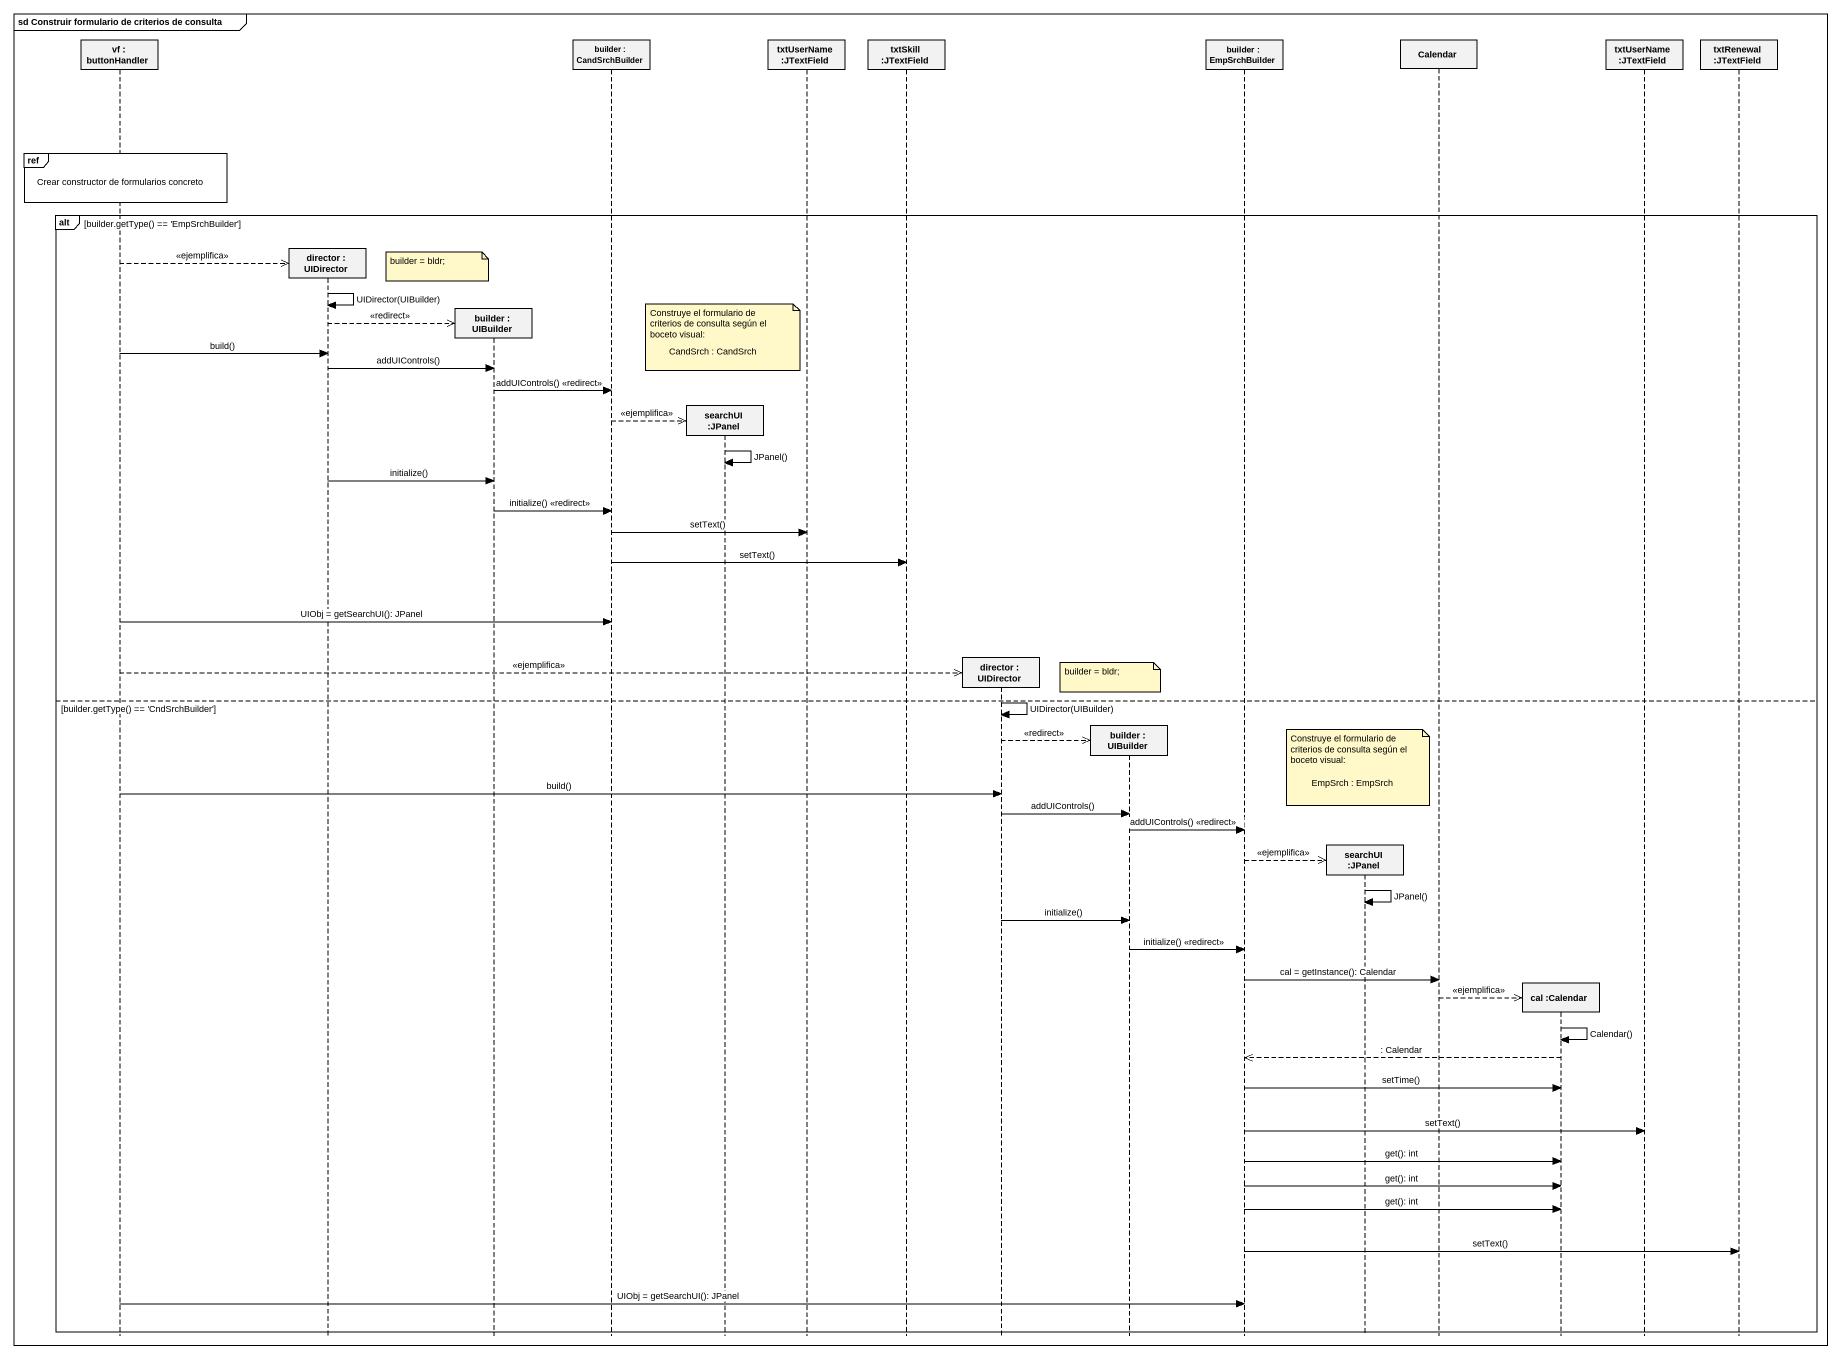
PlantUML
@startuml
mainframe sd Construir formulario de criterios de consulta
hide footbox
participant "vf : buttonHandler" as vf
participant "director : UIDirector" as director
participant "builder : UIBuilder" as builder
participant "builder : CandSrchBuilder" as builder_2
participant "searchUI :JPanel" as searchUI_JPanel
participant "txtUserName :JTextField" as txtUserName_JTextField
participant "txtSkill :JTextField" as txtSkill_JTextField
participant "director : UIDirector" as director_2
participant "builder : UIBuilder" as builder_3
participant "builder : EmpSrchBuilder" as builder_4
participant "searchUI :JPanel" as searchUI_JPanel_2
participant Calendar
participant "cal :Calendar" as cal_Calendar
participant "txtUserName :JTextField" as txtUserName_JTextField_2
participant "txtRenewal :JTextField" as txtRenewal_JTextField

ref over vf : Crear constructor de formularios concreto
alt builder.getType() == 'EmpSrchBuilder'
  vf -->> director ** : <<ejemplifica>>
  note left of builder : builder = bldr;
  director -> director : UIDirector(UIBuilder)
  director -->> builder ** : <<redirect>>
  note over searchUI_JPanel : Construye el formulario de criterios de consulta según el boceto visual:
  note over searchUI_JPanel : CandSrch : CandSrch
  vf -> director : build()
  director -> builder : addUIControls()
  builder -> builder_2 : addUIControls() <<redirect>>
  builder_2 -->> searchUI_JPanel ** : <<ejemplifica>>
  searchUI_JPanel -> searchUI_JPanel : JPanel()
  director -> builder : initialize()
  builder -> builder_2 : initialize() <<redirect>>
  builder_2 -> txtUserName_JTextField : setText()
  builder_2 -> txtSkill_JTextField : setText()
  vf -> builder_2 : UIObj = getSearchUI(): JPanel
  vf -->> director_2 ** : <<ejemplifica>>
  note over builder_3 : builder = bldr;
else builder.getType() == 'CndSrchBuilder'
  director_2 -> director_2 : UIDirector(UIBuilder)
  director_2 -->> builder_3 ** : <<redirect>>
  note over searchUI_JPanel_2 : Construye el formulario de criterios de consulta según el boceto visual:
  note over searchUI_JPanel_2 : EmpSrch : EmpSrch
  vf -> director_2 : build()
  director_2 -> builder_3 : addUIControls()
  builder_3 -> builder_4 : addUIControls() <<redirect>>
  builder_4 -->> searchUI_JPanel_2 ** : <<ejemplifica>>
  searchUI_JPanel_2 -> searchUI_JPanel_2 : JPanel()
  director_2 -> builder_3 : initialize()
  builder_3 -> builder_4 : initialize() <<redirect>>
  builder_4 -> Calendar : cal = getInstance(): Calendar
  Calendar -->> cal_Calendar ** : <<ejemplifica>>
  cal_Calendar -> cal_Calendar : Calendar()
  cal_Calendar -->> builder_4 : : Calendar
  builder_4 -> cal_Calendar : setTime()
  builder_4 -> txtUserName_JTextField_2 : setText()
  builder_4 -> cal_Calendar : get(): int
  builder_4 -> cal_Calendar : get(): int
  builder_4 -> cal_Calendar : get(): int
  builder_4 -> txtRenewal_JTextField : setText()
  vf -> builder_4 : UIObj = getSearchUI(): JPanel
end
@enduml
